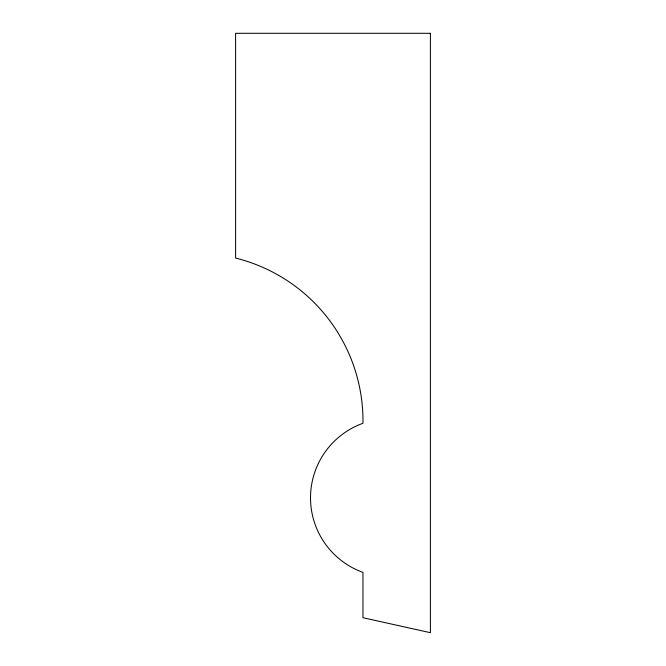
<?xml version="1.0" encoding="UTF-8"?>
<svg xmlns="http://www.w3.org/2000/svg" width="666" height="666" viewBox="0 0 666 666"><rect width="100%" height="100%" fill="white"/><g stroke="black" fill="none" stroke-linecap="round" stroke-linejoin="round"><path stroke-width="1" d="M430.403 33.3L235.597 33.3L235.597 258.075A167.79 167.79 0 0 1 362.97 423.285A79.204 79.204 0 0 0 362.97 572.385L362.97 617.715L430.403 632.7L430.403 33.3"/></g></svg>
